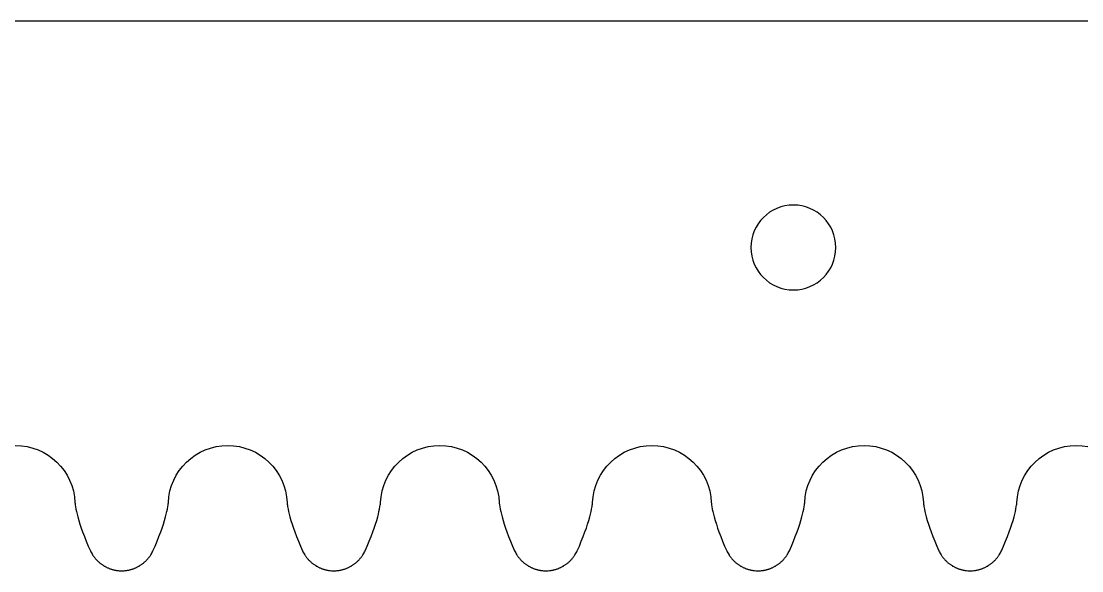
# Model space of a CAD drawing. Extents: x -1581 to -1270, y 120 to 168.
# Drawn here: x -1502.3 to -1464.8, y 149.02 to 168.45 of the extents above; entities that cross this region are included whole.
import ezdxf

# ---------------------------------------------------------------- set-up
doc = ezdxf.new("R2010")
doc.units = 0
doc.layers.add('V2_X8M8_BEARINGS', color=7, linetype='CONTINUOUS')

msp = doc.modelspace()

# ---------------------------------------------------------------- linework, layer by layer
at = {"layer": 'V2_X8M8_BEARINGS'}
for p, q in [((-1270.004, 168.445), (-1581.388, 168.445)), ((-1500.396, 151.427), (-1500.396, 151.412)), ((-1500.396, 151.412), (-1500.395, 151.403)), ((-1500.395, 151.403), (-1500.394, 151.398)), ((-1500.394, 151.398), (-1500.394, 151.39)), ((-1500.394, 151.39), (-1500.39, 151.366)), ((-1500.39, 151.366), (-1500.385, 151.331)), ((-1500.385, 151.331), (-1500.377, 151.285)), ((-1500.377, 151.285), (-1500.361, 151.199)), ((-1500.361, 151.199), (-1500.342, 151.11)), ((-1497.147, 151.11), (-1497.129, 151.199)), ((-1497.129, 151.199), (-1497.112, 151.285)), ((-1497.112, 151.285), (-1497.104, 151.331)), ((-1497.104, 151.331), (-1497.099, 151.366)), ((-1497.099, 151.366), (-1497.096, 151.39)), ((-1497.096, 151.39), (-1497.095, 151.398)), ((-1497.095, 151.398), (-1497.094, 151.403)), ((-1497.094, 151.412), (-1497.093, 151.427)), ((-1497.094, 151.403), (-1497.094, 151.412)), ((-1492.896, 151.427), (-1492.896, 151.412)), ((-1492.896, 151.412), (-1492.895, 151.403)), ((-1492.895, 151.403), (-1492.894, 151.398)), ((-1492.894, 151.398), (-1492.894, 151.39)), ((-1492.894, 151.39), (-1492.89, 151.366)), ((-1492.89, 151.366), (-1492.885, 151.331)), ((-1492.885, 151.331), (-1492.877, 151.285)), ((-1492.877, 151.285), (-1492.861, 151.199)), ((-1492.861, 151.199), (-1492.842, 151.11)), ((-1489.647, 151.11), (-1489.628, 151.199)), ((-1489.628, 151.199), (-1489.612, 151.285)), ((-1489.612, 151.285), (-1489.604, 151.331)), ((-1489.604, 151.331), (-1489.599, 151.366)), ((-1489.599, 151.366), (-1489.596, 151.39)), ((-1489.596, 151.39), (-1489.595, 151.398)), ((-1489.595, 151.398), (-1489.594, 151.403)), ((-1489.594, 151.412), (-1489.593, 151.427)), ((-1489.594, 151.403), (-1489.594, 151.412)), ((-1485.396, 151.427), (-1485.396, 151.412)), ((-1485.396, 151.412), (-1485.395, 151.403)), ((-1485.395, 151.403), (-1485.394, 151.398)), ((-1485.394, 151.398), (-1485.394, 151.39)), ((-1485.394, 151.39), (-1485.39, 151.366)), ((-1485.39, 151.366), (-1485.385, 151.331)), ((-1485.385, 151.331), (-1485.377, 151.285)), ((-1485.377, 151.285), (-1485.361, 151.199)), ((-1485.361, 151.199), (-1485.342, 151.11)), ((-1482.147, 151.11), (-1482.128, 151.199)), ((-1482.128, 151.199), (-1482.112, 151.285)), ((-1482.112, 151.285), (-1482.104, 151.331)), ((-1482.104, 151.331), (-1482.099, 151.366)), ((-1482.099, 151.366), (-1482.096, 151.39)), ((-1482.096, 151.39), (-1482.095, 151.398)), ((-1482.095, 151.398), (-1482.094, 151.403)), ((-1482.094, 151.412), (-1482.093, 151.427)), ((-1482.094, 151.403), (-1482.094, 151.412)), ((-1477.896, 151.427), (-1477.895, 151.412)), ((-1477.895, 151.412), (-1477.895, 151.403)), ((-1477.895, 151.403), (-1477.894, 151.398)), ((-1477.894, 151.398), (-1477.894, 151.39)), ((-1477.894, 151.39), (-1477.89, 151.366)), ((-1477.89, 151.366), (-1477.885, 151.331)), ((-1477.885, 151.331), (-1477.877, 151.285)), ((-1477.877, 151.285), (-1477.861, 151.199)), ((-1477.861, 151.199), (-1477.842, 151.11)), ((-1474.647, 151.11), (-1474.628, 151.199)), ((-1474.628, 151.199), (-1474.612, 151.285)), ((-1474.612, 151.285), (-1474.604, 151.331)), ((-1474.604, 151.331), (-1474.599, 151.366)), ((-1474.599, 151.366), (-1474.596, 151.39)), ((-1474.596, 151.39), (-1474.595, 151.398)), ((-1474.595, 151.398), (-1474.594, 151.403)), ((-1474.594, 151.412), (-1474.593, 151.427)), ((-1474.594, 151.403), (-1474.594, 151.412)), ((-1470.396, 151.427), (-1470.395, 151.412)), ((-1470.395, 151.412), (-1470.395, 151.403)), ((-1470.395, 151.403), (-1470.394, 151.398)), ((-1470.394, 151.398), (-1470.394, 151.39)), ((-1470.394, 151.39), (-1470.39, 151.366)), ((-1470.39, 151.366), (-1470.385, 151.331)), ((-1470.385, 151.331), (-1470.377, 151.285)), ((-1470.377, 151.285), (-1470.361, 151.199)), ((-1470.361, 151.199), (-1470.342, 151.11)), ((-1467.147, 151.11), (-1467.128, 151.199)), ((-1467.128, 151.199), (-1467.112, 151.285)), ((-1467.112, 151.285), (-1467.104, 151.331)), ((-1467.104, 151.331), (-1467.099, 151.366)), ((-1467.099, 151.366), (-1467.096, 151.39)), ((-1467.096, 151.39), (-1467.095, 151.398)), ((-1467.095, 151.398), (-1467.094, 151.403)), ((-1467.094, 151.412), (-1467.093, 151.427)), ((-1467.094, 151.403), (-1467.094, 151.412)), ((-1500.342, 151.11), (-1500.321, 151.02)), ((-1500.321, 151.02), (-1500.297, 150.928)), ((-1500.297, 150.928), (-1500.26, 150.797)), ((-1500.26, 150.797), (-1500.219, 150.663)), ((-1497.27, 150.663), (-1497.229, 150.797)), ((-1497.229, 150.797), (-1497.193, 150.928)), ((-1497.193, 150.928), (-1497.169, 151.02)), ((-1497.169, 151.02), (-1497.147, 151.11)), ((-1492.842, 151.11), (-1492.82, 151.02)), ((-1492.82, 151.02), (-1492.797, 150.928)), ((-1492.797, 150.928), (-1492.76, 150.797)), ((-1492.76, 150.797), (-1492.719, 150.663)), ((-1489.77, 150.663), (-1489.729, 150.797)), ((-1489.729, 150.797), (-1489.693, 150.928)), ((-1489.693, 150.928), (-1489.669, 151.02)), ((-1489.669, 151.02), (-1489.647, 151.11)), ((-1485.342, 151.11), (-1485.32, 151.02)), ((-1485.32, 151.02), (-1485.297, 150.928)), ((-1485.297, 150.928), (-1485.26, 150.797)), ((-1485.26, 150.797), (-1485.219, 150.663)), ((-1482.27, 150.663), (-1482.229, 150.797)), ((-1482.229, 150.797), (-1482.193, 150.928)), ((-1482.193, 150.928), (-1482.169, 151.02)), ((-1482.169, 151.02), (-1482.147, 151.11)), ((-1477.842, 151.11), (-1477.82, 151.02)), ((-1477.82, 151.02), (-1477.797, 150.928)), ((-1477.797, 150.928), (-1477.76, 150.797)), ((-1477.76, 150.797), (-1477.719, 150.663)), ((-1474.77, 150.663), (-1474.729, 150.797)), ((-1474.729, 150.797), (-1474.693, 150.928)), ((-1474.693, 150.928), (-1474.669, 151.02)), ((-1474.669, 151.02), (-1474.647, 151.11)), ((-1470.342, 151.11), (-1470.32, 151.02)), ((-1470.32, 151.02), (-1470.297, 150.928)), ((-1470.297, 150.928), (-1470.26, 150.797)), ((-1470.26, 150.797), (-1470.219, 150.663)), ((-1467.27, 150.663), (-1467.229, 150.797)), ((-1467.229, 150.797), (-1467.192, 150.928)), ((-1467.192, 150.928), (-1467.169, 151.02)), ((-1467.169, 151.02), (-1467.147, 151.11)), ((-1500.219, 150.663), (-1500.174, 150.527)), ((-1500.174, 150.527), (-1500.125, 150.389)), ((-1500.125, 150.389), (-1500.063, 150.223)), ((-1497.426, 150.223), (-1497.364, 150.389)), ((-1497.364, 150.389), (-1497.315, 150.527)), ((-1497.315, 150.527), (-1497.27, 150.663)), ((-1492.719, 150.663), (-1492.674, 150.527)), ((-1492.674, 150.527), (-1492.625, 150.389)), ((-1492.625, 150.389), (-1492.563, 150.223)), ((-1489.926, 150.223), (-1489.864, 150.389)), ((-1489.864, 150.389), (-1489.815, 150.527)), ((-1489.815, 150.527), (-1489.77, 150.663)), ((-1485.219, 150.663), (-1485.174, 150.527)), ((-1485.174, 150.527), (-1485.125, 150.389)), ((-1485.125, 150.389), (-1485.063, 150.223)), ((-1482.426, 150.223), (-1482.364, 150.389)), ((-1482.364, 150.389), (-1482.315, 150.527)), ((-1482.315, 150.527), (-1482.27, 150.663)), ((-1477.719, 150.663), (-1477.674, 150.527)), ((-1477.674, 150.527), (-1477.625, 150.389)), ((-1477.625, 150.389), (-1477.563, 150.223)), ((-1474.926, 150.223), (-1474.864, 150.389)), ((-1474.864, 150.389), (-1474.815, 150.527)), ((-1474.815, 150.527), (-1474.77, 150.663)), ((-1470.219, 150.663), (-1470.174, 150.527)), ((-1470.174, 150.527), (-1470.125, 150.389)), ((-1470.125, 150.389), (-1470.063, 150.223)), ((-1467.426, 150.223), (-1467.364, 150.389)), ((-1467.364, 150.389), (-1467.315, 150.527)), ((-1467.315, 150.527), (-1467.27, 150.663)), ((-1500.063, 150.223), (-1499.996, 150.058)), ((-1499.996, 150.058), (-1499.926, 149.892)), ((-1497.563, 149.892), (-1497.493, 150.058)), ((-1497.493, 150.058), (-1497.426, 150.223)), ((-1492.563, 150.223), (-1492.496, 150.058)), ((-1492.496, 150.058), (-1492.426, 149.892)), ((-1490.063, 149.892), (-1489.993, 150.058)), ((-1489.993, 150.058), (-1489.926, 150.223)), ((-1485.063, 150.223), (-1484.996, 150.058)), ((-1484.996, 150.058), (-1484.926, 149.892)), ((-1482.563, 149.892), (-1482.493, 150.058)), ((-1482.493, 150.058), (-1482.426, 150.223)), ((-1477.563, 150.223), (-1477.496, 150.058)), ((-1477.496, 150.058), (-1477.426, 149.892)), ((-1475.063, 149.892), (-1474.993, 150.058)), ((-1474.993, 150.058), (-1474.926, 150.223)), ((-1470.063, 150.223), (-1469.996, 150.058)), ((-1469.996, 150.058), (-1469.926, 149.892)), ((-1467.563, 149.892), (-1467.493, 150.058)), ((-1467.493, 150.058), (-1467.426, 150.223)), ((-1499.926, 149.892), (-1499.851, 149.725)), ((-1499.851, 149.725), (-1499.834, 149.688)), ((-1499.834, 149.688), (-1499.814, 149.651)), ((-1499.814, 149.651), (-1499.794, 149.615)), ((-1497.696, 149.615), (-1497.675, 149.651)), ((-1497.675, 149.651), (-1497.656, 149.688)), ((-1497.656, 149.688), (-1497.638, 149.725)), ((-1497.638, 149.725), (-1497.563, 149.892)), ((-1492.426, 149.892), (-1492.351, 149.725)), ((-1492.351, 149.725), (-1492.334, 149.688)), ((-1492.334, 149.688), (-1492.314, 149.651)), ((-1492.314, 149.651), (-1492.294, 149.615)), ((-1490.196, 149.615), (-1490.175, 149.651)), ((-1490.175, 149.651), (-1490.156, 149.688)), ((-1490.156, 149.688), (-1490.138, 149.725)), ((-1490.138, 149.725), (-1490.063, 149.892)), ((-1484.926, 149.892), (-1484.851, 149.725)), ((-1484.851, 149.725), (-1484.834, 149.688)), ((-1484.834, 149.688), (-1484.814, 149.651)), ((-1484.814, 149.651), (-1484.794, 149.615)), ((-1482.696, 149.615), (-1482.675, 149.651)), ((-1482.675, 149.651), (-1482.656, 149.688)), ((-1482.656, 149.688), (-1482.638, 149.725)), ((-1482.638, 149.725), (-1482.563, 149.892)), ((-1477.426, 149.892), (-1477.351, 149.725)), ((-1477.351, 149.725), (-1477.334, 149.688)), ((-1477.334, 149.688), (-1477.314, 149.651)), ((-1477.314, 149.651), (-1477.294, 149.615)), ((-1475.196, 149.615), (-1475.175, 149.651)), ((-1475.175, 149.651), (-1475.156, 149.688)), ((-1475.156, 149.688), (-1475.138, 149.725)), ((-1475.138, 149.725), (-1475.063, 149.892)), ((-1469.926, 149.892), (-1469.851, 149.725)), ((-1469.851, 149.725), (-1469.834, 149.688)), ((-1469.834, 149.688), (-1469.814, 149.651)), ((-1469.814, 149.651), (-1469.793, 149.615)), ((-1467.696, 149.615), (-1467.675, 149.651)), ((-1467.675, 149.651), (-1467.656, 149.688)), ((-1467.656, 149.688), (-1467.638, 149.725)), ((-1467.638, 149.725), (-1467.563, 149.892)), ((-1499.794, 149.615), (-1499.771, 149.579)), ((-1499.771, 149.579), (-1499.76, 149.561)), ((-1499.76, 149.561), (-1499.748, 149.543)), ((-1499.748, 149.543), (-1499.735, 149.525)), ((-1499.735, 149.525), (-1499.723, 149.508)), ((-1499.723, 149.508), (-1499.71, 149.491)), ((-1499.71, 149.491), (-1499.696, 149.474)), ((-1499.696, 149.474), (-1499.683, 149.457)), ((-1499.683, 149.457), (-1499.669, 149.44)), ((-1499.669, 149.44), (-1499.654, 149.424)), ((-1499.654, 149.424), (-1499.639, 149.408)), ((-1499.639, 149.408), (-1499.624, 149.392)), ((-1499.624, 149.392), (-1499.609, 149.376)), ((-1499.609, 149.376), (-1499.593, 149.36)), ((-1499.593, 149.36), (-1499.577, 149.345)), ((-1499.577, 149.345), (-1499.561, 149.33)), ((-1499.561, 149.33), (-1499.544, 149.315)), ((-1499.544, 149.315), (-1499.528, 149.301)), ((-1499.528, 149.301), (-1499.51, 149.287)), ((-1499.51, 149.287), (-1499.493, 149.273)), ((-1499.493, 149.273), (-1499.475, 149.259)), ((-1499.475, 149.259), (-1499.457, 149.246)), ((-1498.032, 149.246), (-1498.014, 149.259)), ((-1498.014, 149.259), (-1497.996, 149.273)), ((-1497.996, 149.273), (-1497.979, 149.287)), ((-1497.979, 149.287), (-1497.962, 149.301)), ((-1497.962, 149.301), (-1497.945, 149.315)), ((-1497.945, 149.315), (-1497.928, 149.33)), ((-1497.928, 149.33), (-1497.912, 149.345)), ((-1497.912, 149.345), (-1497.896, 149.36)), ((-1497.896, 149.36), (-1497.88, 149.376)), ((-1497.88, 149.376), (-1497.865, 149.392)), ((-1497.865, 149.392), (-1497.85, 149.408)), ((-1497.85, 149.408), (-1497.835, 149.424)), ((-1497.835, 149.424), (-1497.821, 149.44)), ((-1497.821, 149.44), (-1497.807, 149.457)), ((-1497.807, 149.457), (-1497.793, 149.474)), ((-1497.793, 149.474), (-1497.78, 149.491)), ((-1497.78, 149.491), (-1497.767, 149.508)), ((-1497.767, 149.508), (-1497.754, 149.525)), ((-1497.754, 149.525), (-1497.742, 149.543)), ((-1497.742, 149.543), (-1497.73, 149.561)), ((-1497.73, 149.561), (-1497.718, 149.579)), ((-1497.718, 149.579), (-1497.696, 149.615)), ((-1492.294, 149.615), (-1492.271, 149.579)), ((-1492.271, 149.579), (-1492.26, 149.561)), ((-1492.26, 149.561), (-1492.248, 149.543)), ((-1492.248, 149.543), (-1492.235, 149.525)), ((-1492.235, 149.525), (-1492.223, 149.508)), ((-1492.223, 149.508), (-1492.21, 149.491)), ((-1492.21, 149.491), (-1492.196, 149.474)), ((-1492.196, 149.474), (-1492.183, 149.457)), ((-1492.183, 149.457), (-1492.169, 149.44)), ((-1492.169, 149.44), (-1492.154, 149.424)), ((-1492.154, 149.424), (-1492.139, 149.408)), ((-1492.139, 149.408), (-1492.124, 149.392)), ((-1492.124, 149.392), (-1492.109, 149.376)), ((-1492.109, 149.376), (-1492.093, 149.36)), ((-1492.093, 149.36), (-1492.077, 149.345)), ((-1492.077, 149.345), (-1492.061, 149.33)), ((-1492.061, 149.33), (-1492.044, 149.315)), ((-1492.044, 149.315), (-1492.028, 149.301)), ((-1492.028, 149.301), (-1492.01, 149.287)), ((-1492.01, 149.287), (-1491.993, 149.273)), ((-1491.993, 149.273), (-1491.975, 149.259)), ((-1491.975, 149.259), (-1491.957, 149.246)), ((-1490.532, 149.246), (-1490.514, 149.259)), ((-1490.514, 149.259), (-1490.496, 149.273)), ((-1490.496, 149.273), (-1490.479, 149.287)), ((-1490.479, 149.287), (-1490.462, 149.301)), ((-1490.462, 149.301), (-1490.445, 149.315)), ((-1490.445, 149.315), (-1490.428, 149.33)), ((-1490.428, 149.33), (-1490.412, 149.345)), ((-1490.412, 149.345), (-1490.396, 149.36)), ((-1490.396, 149.36), (-1490.38, 149.376)), ((-1490.38, 149.376), (-1490.365, 149.392)), ((-1490.365, 149.392), (-1490.35, 149.408)), ((-1490.35, 149.408), (-1490.335, 149.424)), ((-1490.335, 149.424), (-1490.321, 149.44)), ((-1490.321, 149.44), (-1490.307, 149.457)), ((-1490.307, 149.457), (-1490.293, 149.474)), ((-1490.293, 149.474), (-1490.28, 149.491)), ((-1490.28, 149.491), (-1490.267, 149.508)), ((-1490.267, 149.508), (-1490.254, 149.525)), ((-1490.254, 149.525), (-1490.242, 149.543)), ((-1490.242, 149.543), (-1490.23, 149.561)), ((-1490.23, 149.561), (-1490.218, 149.579)), ((-1490.218, 149.579), (-1490.196, 149.615)), ((-1484.794, 149.615), (-1484.771, 149.579)), ((-1484.771, 149.579), (-1484.76, 149.561)), ((-1484.76, 149.561), (-1484.748, 149.543)), ((-1484.748, 149.543), (-1484.735, 149.525)), ((-1484.735, 149.525), (-1484.723, 149.508)), ((-1484.723, 149.508), (-1484.71, 149.491)), ((-1484.71, 149.491), (-1484.696, 149.474)), ((-1484.696, 149.474), (-1484.683, 149.457)), ((-1484.683, 149.457), (-1484.668, 149.44)), ((-1484.668, 149.44), (-1484.654, 149.424)), ((-1484.654, 149.424), (-1484.639, 149.408)), ((-1484.639, 149.408), (-1484.624, 149.392)), ((-1484.624, 149.392), (-1484.609, 149.376)), ((-1484.609, 149.376), (-1484.593, 149.36)), ((-1484.593, 149.36), (-1484.577, 149.345)), ((-1484.577, 149.345), (-1484.561, 149.33)), ((-1484.561, 149.33), (-1484.544, 149.315)), ((-1484.544, 149.315), (-1484.528, 149.301)), ((-1484.528, 149.301), (-1484.51, 149.287)), ((-1484.51, 149.287), (-1484.493, 149.273)), ((-1484.493, 149.273), (-1484.475, 149.259)), ((-1484.475, 149.259), (-1484.457, 149.246)), ((-1483.032, 149.246), (-1483.014, 149.259)), ((-1483.014, 149.259), (-1482.996, 149.273)), ((-1482.996, 149.273), (-1482.979, 149.287)), ((-1482.979, 149.287), (-1482.962, 149.301)), ((-1482.962, 149.301), (-1482.945, 149.315)), ((-1482.945, 149.315), (-1482.928, 149.33)), ((-1482.928, 149.33), (-1482.912, 149.345)), ((-1482.912, 149.345), (-1482.896, 149.36)), ((-1482.896, 149.36), (-1482.88, 149.376)), ((-1482.88, 149.376), (-1482.865, 149.392)), ((-1482.865, 149.392), (-1482.85, 149.408)), ((-1482.85, 149.408), (-1482.835, 149.424)), ((-1482.835, 149.424), (-1482.821, 149.44)), ((-1482.821, 149.44), (-1482.807, 149.457)), ((-1482.807, 149.457), (-1482.793, 149.474)), ((-1482.793, 149.474), (-1482.78, 149.491)), ((-1482.78, 149.491), (-1482.767, 149.508)), ((-1482.767, 149.508), (-1482.754, 149.525)), ((-1482.754, 149.525), (-1482.742, 149.543)), ((-1482.742, 149.543), (-1482.73, 149.561)), ((-1482.73, 149.561), (-1482.718, 149.579)), ((-1482.718, 149.579), (-1482.696, 149.615)), ((-1477.294, 149.615), (-1477.271, 149.579)), ((-1477.271, 149.579), (-1477.26, 149.561)), ((-1477.26, 149.561), (-1477.248, 149.543)), ((-1477.248, 149.543), (-1477.235, 149.525)), ((-1477.235, 149.525), (-1477.223, 149.508)), ((-1477.223, 149.508), (-1477.21, 149.491)), ((-1477.21, 149.491), (-1477.196, 149.474)), ((-1477.196, 149.474), (-1477.183, 149.457)), ((-1477.183, 149.457), (-1477.168, 149.44)), ((-1477.168, 149.44), (-1477.154, 149.424)), ((-1477.154, 149.424), (-1477.139, 149.408)), ((-1477.139, 149.408), (-1477.124, 149.392)), ((-1477.124, 149.392), (-1477.109, 149.376)), ((-1477.109, 149.376), (-1477.093, 149.36)), ((-1477.093, 149.36), (-1477.077, 149.345)), ((-1477.077, 149.345), (-1477.061, 149.33)), ((-1477.061, 149.33), (-1477.044, 149.315)), ((-1477.044, 149.315), (-1477.028, 149.301)), ((-1477.028, 149.301), (-1477.01, 149.287)), ((-1477.01, 149.287), (-1476.993, 149.273)), ((-1476.993, 149.273), (-1476.975, 149.259)), ((-1476.975, 149.259), (-1476.957, 149.246)), ((-1475.532, 149.246), (-1475.514, 149.259)), ((-1475.514, 149.259), (-1475.496, 149.273)), ((-1475.496, 149.273), (-1475.479, 149.287)), ((-1475.479, 149.287), (-1475.462, 149.301)), ((-1475.462, 149.301), (-1475.445, 149.315)), ((-1475.445, 149.315), (-1475.428, 149.33)), ((-1475.428, 149.33), (-1475.412, 149.345)), ((-1475.412, 149.345), (-1475.396, 149.36)), ((-1475.396, 149.36), (-1475.38, 149.376)), ((-1475.38, 149.376), (-1475.365, 149.392)), ((-1475.365, 149.392), (-1475.35, 149.408)), ((-1475.35, 149.408), (-1475.335, 149.424)), ((-1475.335, 149.424), (-1475.321, 149.44)), ((-1475.321, 149.44), (-1475.307, 149.457)), ((-1475.307, 149.457), (-1475.293, 149.474)), ((-1475.293, 149.474), (-1475.28, 149.491)), ((-1475.28, 149.491), (-1475.267, 149.508)), ((-1475.267, 149.508), (-1475.254, 149.525)), ((-1475.254, 149.525), (-1475.242, 149.543)), ((-1475.242, 149.543), (-1475.23, 149.561)), ((-1475.23, 149.561), (-1475.218, 149.579)), ((-1475.218, 149.579), (-1475.196, 149.615)), ((-1469.793, 149.615), (-1469.771, 149.579)), ((-1469.771, 149.579), (-1469.76, 149.561)), ((-1469.76, 149.561), (-1469.748, 149.543)), ((-1469.748, 149.543), (-1469.735, 149.525)), ((-1469.735, 149.525), (-1469.723, 149.508)), ((-1469.723, 149.508), (-1469.71, 149.491)), ((-1469.71, 149.491), (-1469.696, 149.474)), ((-1469.696, 149.474), (-1469.683, 149.457)), ((-1469.683, 149.457), (-1469.668, 149.44)), ((-1469.668, 149.44), (-1469.654, 149.424)), ((-1469.654, 149.424), (-1469.639, 149.408)), ((-1469.639, 149.408), (-1469.624, 149.392)), ((-1469.624, 149.392), (-1469.609, 149.376)), ((-1469.609, 149.376), (-1469.593, 149.36)), ((-1469.593, 149.36), (-1469.577, 149.345)), ((-1469.577, 149.345), (-1469.561, 149.33)), ((-1469.561, 149.33), (-1469.544, 149.315)), ((-1469.544, 149.315), (-1469.528, 149.301)), ((-1469.528, 149.301), (-1469.51, 149.287)), ((-1469.51, 149.287), (-1469.493, 149.273)), ((-1469.493, 149.273), (-1469.475, 149.259)), ((-1469.475, 149.259), (-1469.457, 149.246)), ((-1468.032, 149.246), (-1468.014, 149.259)), ((-1468.014, 149.259), (-1467.996, 149.273)), ((-1467.996, 149.273), (-1467.979, 149.287)), ((-1467.979, 149.287), (-1467.962, 149.301)), ((-1467.962, 149.301), (-1467.945, 149.315)), ((-1467.945, 149.315), (-1467.928, 149.33)), ((-1467.928, 149.33), (-1467.912, 149.345)), ((-1467.912, 149.345), (-1467.896, 149.36)), ((-1467.896, 149.36), (-1467.88, 149.376)), ((-1467.88, 149.376), (-1467.865, 149.392)), ((-1467.865, 149.392), (-1467.85, 149.408)), ((-1467.85, 149.408), (-1467.835, 149.424)), ((-1467.835, 149.424), (-1467.821, 149.44)), ((-1467.821, 149.44), (-1467.807, 149.457)), ((-1467.807, 149.457), (-1467.793, 149.474)), ((-1467.793, 149.474), (-1467.78, 149.491)), ((-1467.78, 149.491), (-1467.767, 149.508)), ((-1467.767, 149.508), (-1467.754, 149.525)), ((-1467.754, 149.525), (-1467.742, 149.543)), ((-1467.742, 149.543), (-1467.73, 149.561)), ((-1467.73, 149.561), (-1467.718, 149.579)), ((-1467.718, 149.579), (-1467.696, 149.615)), ((-1499.457, 149.246), (-1499.439, 149.233)), ((-1499.439, 149.233), (-1499.421, 149.221)), ((-1499.421, 149.221), (-1499.402, 149.209)), ((-1499.402, 149.209), (-1499.383, 149.197)), ((-1499.383, 149.197), (-1499.364, 149.185)), ((-1499.364, 149.185), (-1499.345, 149.174)), ((-1499.345, 149.174), (-1499.325, 149.163)), ((-1499.325, 149.163), (-1499.306, 149.153)), ((-1499.306, 149.153), (-1499.286, 149.143)), ((-1499.286, 149.143), (-1499.266, 149.133)), ((-1499.266, 149.133), (-1499.246, 149.124)), ((-1499.246, 149.124), (-1499.225, 149.115)), ((-1499.225, 149.115), (-1499.205, 149.106)), ((-1499.205, 149.106), (-1499.184, 149.098)), ((-1499.184, 149.098), (-1499.164, 149.09)), ((-1499.164, 149.09), (-1499.143, 149.083)), ((-1499.143, 149.083), (-1499.122, 149.076)), ((-1499.122, 149.076), (-1499.101, 149.069)), ((-1499.101, 149.069), (-1499.08, 149.063)), ((-1499.08, 149.063), (-1499.059, 149.057)), ((-1499.059, 149.057), (-1499.038, 149.052)), ((-1499.038, 149.052), (-1499.017, 149.047)), ((-1499.017, 149.047), (-1498.996, 149.042)), ((-1498.996, 149.042), (-1498.975, 149.038)), ((-1498.975, 149.038), (-1498.954, 149.034)), ((-1498.954, 149.034), (-1498.933, 149.031)), ((-1498.933, 149.031), (-1498.912, 149.027)), ((-1498.912, 149.027), (-1498.869, 149.022)), ((-1498.869, 149.022), (-1498.828, 149.019)), ((-1498.828, 149.019), (-1498.786, 149.017)), ((-1498.786, 149.017), (-1498.745, 149.016)), ((-1498.745, 149.016), (-1498.703, 149.017)), ((-1498.703, 149.017), (-1498.662, 149.019)), ((-1498.662, 149.019), (-1498.62, 149.022)), ((-1498.62, 149.022), (-1498.578, 149.027)), ((-1498.578, 149.027), (-1498.557, 149.031)), ((-1498.557, 149.031), (-1498.536, 149.034)), ((-1498.536, 149.034), (-1498.514, 149.038)), ((-1498.514, 149.038), (-1498.493, 149.042)), ((-1498.493, 149.042), (-1498.472, 149.047)), ((-1498.472, 149.047), (-1498.451, 149.052)), ((-1498.451, 149.052), (-1498.43, 149.057)), ((-1498.43, 149.057), (-1498.409, 149.063)), ((-1498.409, 149.063), (-1498.388, 149.069)), ((-1498.388, 149.069), (-1498.367, 149.076)), ((-1498.367, 149.076), (-1498.346, 149.083)), ((-1498.346, 149.083), (-1498.326, 149.09)), ((-1498.326, 149.09), (-1498.305, 149.098)), ((-1498.305, 149.098), (-1498.284, 149.106)), ((-1498.284, 149.106), (-1498.264, 149.115)), ((-1498.264, 149.115), (-1498.244, 149.124)), ((-1498.244, 149.124), (-1498.224, 149.133)), ((-1498.224, 149.133), (-1498.204, 149.143)), ((-1498.204, 149.143), (-1498.184, 149.153)), ((-1498.184, 149.153), (-1498.164, 149.163)), ((-1498.164, 149.163), (-1498.145, 149.174)), ((-1498.145, 149.174), (-1498.125, 149.185)), ((-1498.125, 149.185), (-1498.106, 149.197)), ((-1498.106, 149.197), (-1498.087, 149.209)), ((-1498.087, 149.209), (-1498.069, 149.221)), ((-1498.069, 149.221), (-1498.05, 149.233)), ((-1498.05, 149.233), (-1498.032, 149.246)), ((-1491.957, 149.246), (-1491.939, 149.233)), ((-1491.939, 149.233), (-1491.921, 149.221)), ((-1491.921, 149.221), (-1491.902, 149.209)), ((-1491.902, 149.209), (-1491.883, 149.197)), ((-1491.883, 149.197), (-1491.864, 149.185)), ((-1491.864, 149.185), (-1491.845, 149.174)), ((-1491.845, 149.174), (-1491.825, 149.163)), ((-1491.825, 149.163), (-1491.806, 149.153)), ((-1491.806, 149.153), (-1491.786, 149.143)), ((-1491.786, 149.143), (-1491.766, 149.133)), ((-1491.766, 149.133), (-1491.746, 149.124)), ((-1491.746, 149.124), (-1491.725, 149.115)), ((-1491.725, 149.115), (-1491.705, 149.106)), ((-1491.705, 149.106), (-1491.684, 149.098)), ((-1491.684, 149.098), (-1491.664, 149.09)), ((-1491.664, 149.09), (-1491.643, 149.083)), ((-1491.643, 149.083), (-1491.622, 149.076)), ((-1491.622, 149.076), (-1491.601, 149.069)), ((-1491.601, 149.069), (-1491.58, 149.063)), ((-1491.58, 149.063), (-1491.559, 149.057)), ((-1491.559, 149.057), (-1491.538, 149.052)), ((-1491.538, 149.052), (-1491.517, 149.047)), ((-1491.517, 149.047), (-1491.496, 149.042)), ((-1491.496, 149.042), (-1491.475, 149.038)), ((-1491.475, 149.038), (-1491.454, 149.034)), ((-1491.454, 149.034), (-1491.433, 149.031)), ((-1491.433, 149.031), (-1491.411, 149.027)), ((-1491.411, 149.027), (-1491.369, 149.022)), ((-1491.369, 149.022), (-1491.328, 149.019)), ((-1491.328, 149.019), (-1491.286, 149.017)), ((-1491.286, 149.017), (-1491.245, 149.016)), ((-1491.245, 149.016), (-1491.203, 149.017)), ((-1491.203, 149.017), (-1491.162, 149.019)), ((-1491.162, 149.019), (-1491.12, 149.022)), ((-1491.12, 149.022), (-1491.078, 149.027)), ((-1491.078, 149.027), (-1491.057, 149.031)), ((-1491.057, 149.031), (-1491.036, 149.034)), ((-1491.036, 149.034), (-1491.014, 149.038)), ((-1491.014, 149.038), (-1490.993, 149.042)), ((-1490.993, 149.042), (-1490.972, 149.047)), ((-1490.972, 149.047), (-1490.951, 149.052)), ((-1490.951, 149.052), (-1490.93, 149.057)), ((-1490.93, 149.057), (-1490.909, 149.063)), ((-1490.909, 149.063), (-1490.888, 149.069)), ((-1490.888, 149.069), (-1490.867, 149.076)), ((-1490.867, 149.076), (-1490.846, 149.083)), ((-1490.846, 149.083), (-1490.826, 149.09)), ((-1490.826, 149.09), (-1490.805, 149.098)), ((-1490.805, 149.098), (-1490.784, 149.106)), ((-1490.784, 149.106), (-1490.764, 149.115)), ((-1490.764, 149.115), (-1490.744, 149.124)), ((-1490.744, 149.124), (-1490.724, 149.133)), ((-1490.724, 149.133), (-1490.704, 149.143)), ((-1490.704, 149.143), (-1490.684, 149.153)), ((-1490.684, 149.153), (-1490.664, 149.163)), ((-1490.664, 149.163), (-1490.645, 149.174)), ((-1490.645, 149.174), (-1490.625, 149.185)), ((-1490.625, 149.185), (-1490.606, 149.197)), ((-1490.606, 149.197), (-1490.587, 149.209)), ((-1490.587, 149.209), (-1490.569, 149.221)), ((-1490.569, 149.221), (-1490.55, 149.233)), ((-1490.55, 149.233), (-1490.532, 149.246)), ((-1484.457, 149.246), (-1484.439, 149.233)), ((-1484.439, 149.233), (-1484.421, 149.221)), ((-1484.421, 149.221), (-1484.402, 149.209)), ((-1484.402, 149.209), (-1484.383, 149.197)), ((-1484.383, 149.197), (-1484.364, 149.185)), ((-1484.364, 149.185), (-1484.345, 149.174)), ((-1484.345, 149.174), (-1484.325, 149.163)), ((-1484.325, 149.163), (-1484.306, 149.153)), ((-1484.306, 149.153), (-1484.286, 149.143)), ((-1484.286, 149.143), (-1484.266, 149.133)), ((-1484.266, 149.133), (-1484.246, 149.124)), ((-1484.246, 149.124), (-1484.225, 149.115)), ((-1484.225, 149.115), (-1484.205, 149.106)), ((-1484.205, 149.106), (-1484.184, 149.098)), ((-1484.184, 149.098), (-1484.164, 149.09)), ((-1484.164, 149.09), (-1484.143, 149.083)), ((-1484.143, 149.083), (-1484.122, 149.076)), ((-1484.122, 149.076), (-1484.101, 149.069)), ((-1484.101, 149.069), (-1484.08, 149.063)), ((-1484.08, 149.063), (-1484.059, 149.057)), ((-1484.059, 149.057), (-1484.038, 149.052)), ((-1484.038, 149.052), (-1484.017, 149.047)), ((-1484.017, 149.047), (-1483.996, 149.042)), ((-1483.996, 149.042), (-1483.975, 149.038)), ((-1483.975, 149.038), (-1483.954, 149.034)), ((-1483.954, 149.034), (-1483.933, 149.031)), ((-1483.933, 149.031), (-1483.911, 149.027)), ((-1483.911, 149.027), (-1483.869, 149.022)), ((-1483.869, 149.022), (-1483.828, 149.019)), ((-1483.828, 149.019), (-1483.786, 149.017)), ((-1483.786, 149.017), (-1483.745, 149.016)), ((-1483.745, 149.016), (-1483.703, 149.017)), ((-1483.703, 149.017), (-1483.662, 149.019)), ((-1483.662, 149.019), (-1483.62, 149.022)), ((-1483.62, 149.022), (-1483.578, 149.027)), ((-1483.578, 149.027), (-1483.557, 149.031)), ((-1483.557, 149.031), (-1483.536, 149.034)), ((-1483.536, 149.034), (-1483.514, 149.038)), ((-1483.514, 149.038), (-1483.493, 149.042)), ((-1483.493, 149.042), (-1483.472, 149.047)), ((-1483.472, 149.047), (-1483.451, 149.052)), ((-1483.451, 149.052), (-1483.43, 149.057)), ((-1483.43, 149.057), (-1483.409, 149.063)), ((-1483.409, 149.063), (-1483.388, 149.069)), ((-1483.388, 149.069), (-1483.367, 149.076)), ((-1483.367, 149.076), (-1483.346, 149.083)), ((-1483.346, 149.083), (-1483.326, 149.09)), ((-1483.326, 149.09), (-1483.305, 149.098)), ((-1483.305, 149.098), (-1483.284, 149.106)), ((-1483.284, 149.106), (-1483.264, 149.115)), ((-1483.264, 149.115), (-1483.244, 149.124)), ((-1483.244, 149.124), (-1483.224, 149.133)), ((-1483.224, 149.133), (-1483.204, 149.143)), ((-1483.204, 149.143), (-1483.184, 149.153)), ((-1483.184, 149.153), (-1483.164, 149.163)), ((-1483.164, 149.163), (-1483.145, 149.174)), ((-1483.145, 149.174), (-1483.125, 149.185)), ((-1483.125, 149.185), (-1483.106, 149.197)), ((-1483.106, 149.197), (-1483.087, 149.209)), ((-1483.087, 149.209), (-1483.069, 149.221)), ((-1483.069, 149.221), (-1483.05, 149.233)), ((-1483.05, 149.233), (-1483.032, 149.246)), ((-1476.957, 149.246), (-1476.939, 149.233)), ((-1476.939, 149.233), (-1476.921, 149.221)), ((-1476.921, 149.221), (-1476.902, 149.209)), ((-1476.902, 149.209), (-1476.883, 149.197)), ((-1476.883, 149.197), (-1476.864, 149.185)), ((-1476.864, 149.185), (-1476.845, 149.174)), ((-1476.845, 149.174), (-1476.825, 149.163)), ((-1476.825, 149.163), (-1476.806, 149.153)), ((-1476.806, 149.153), (-1476.786, 149.143)), ((-1476.786, 149.143), (-1476.766, 149.133)), ((-1476.766, 149.133), (-1476.746, 149.124)), ((-1476.746, 149.124), (-1476.725, 149.115)), ((-1476.725, 149.115), (-1476.705, 149.106)), ((-1476.705, 149.106), (-1476.684, 149.098)), ((-1476.684, 149.098), (-1476.664, 149.09)), ((-1476.664, 149.09), (-1476.643, 149.083)), ((-1476.643, 149.083), (-1476.622, 149.076)), ((-1476.622, 149.076), (-1476.601, 149.069)), ((-1476.601, 149.069), (-1476.58, 149.063)), ((-1476.58, 149.063), (-1476.559, 149.057)), ((-1476.559, 149.057), (-1476.538, 149.052)), ((-1476.538, 149.052), (-1476.517, 149.047)), ((-1476.517, 149.047), (-1476.496, 149.042)), ((-1476.496, 149.042), (-1476.475, 149.038)), ((-1476.475, 149.038), (-1476.454, 149.034)), ((-1476.454, 149.034), (-1476.433, 149.031)), ((-1476.433, 149.031), (-1476.411, 149.027)), ((-1476.411, 149.027), (-1476.369, 149.022)), ((-1476.369, 149.022), (-1476.328, 149.019)), ((-1476.328, 149.019), (-1476.286, 149.017)), ((-1476.286, 149.017), (-1476.245, 149.016)), ((-1476.245, 149.016), (-1476.203, 149.017)), ((-1476.203, 149.017), (-1476.162, 149.019)), ((-1476.162, 149.019), (-1476.12, 149.022)), ((-1476.12, 149.022), (-1476.078, 149.027)), ((-1476.078, 149.027), (-1476.057, 149.031)), ((-1476.057, 149.031), (-1476.036, 149.034)), ((-1476.036, 149.034), (-1476.014, 149.038)), ((-1476.014, 149.038), (-1475.993, 149.042)), ((-1475.993, 149.042), (-1475.972, 149.047)), ((-1475.972, 149.047), (-1475.951, 149.052)), ((-1475.951, 149.052), (-1475.93, 149.057)), ((-1475.93, 149.057), (-1475.909, 149.063)), ((-1475.909, 149.063), (-1475.888, 149.069)), ((-1475.888, 149.069), (-1475.867, 149.076)), ((-1475.867, 149.076), (-1475.846, 149.083)), ((-1475.846, 149.083), (-1475.826, 149.09)), ((-1475.826, 149.09), (-1475.805, 149.098)), ((-1475.805, 149.098), (-1475.784, 149.106)), ((-1475.784, 149.106), (-1475.764, 149.115)), ((-1475.764, 149.115), (-1475.744, 149.124)), ((-1475.744, 149.124), (-1475.724, 149.133)), ((-1475.724, 149.133), (-1475.704, 149.143)), ((-1475.704, 149.143), (-1475.684, 149.153)), ((-1475.684, 149.153), (-1475.664, 149.163)), ((-1475.664, 149.163), (-1475.645, 149.174)), ((-1475.645, 149.174), (-1475.625, 149.185)), ((-1475.625, 149.185), (-1475.606, 149.197)), ((-1475.606, 149.197), (-1475.587, 149.209)), ((-1475.587, 149.209), (-1475.569, 149.221)), ((-1475.569, 149.221), (-1475.55, 149.233)), ((-1475.55, 149.233), (-1475.532, 149.246)), ((-1469.457, 149.246), (-1469.439, 149.233)), ((-1469.439, 149.233), (-1469.421, 149.221)), ((-1469.421, 149.221), (-1469.402, 149.209)), ((-1469.402, 149.209), (-1469.383, 149.197)), ((-1469.383, 149.197), (-1469.364, 149.185)), ((-1469.364, 149.185), (-1469.345, 149.174)), ((-1469.345, 149.174), (-1469.325, 149.163)), ((-1469.325, 149.163), (-1469.306, 149.153)), ((-1469.306, 149.153), (-1469.286, 149.143)), ((-1469.286, 149.143), (-1469.266, 149.133)), ((-1469.266, 149.133), (-1469.246, 149.124)), ((-1469.246, 149.124), (-1469.225, 149.115)), ((-1469.225, 149.115), (-1469.205, 149.106)), ((-1469.205, 149.106), (-1469.184, 149.098)), ((-1469.184, 149.098), (-1469.164, 149.09)), ((-1469.164, 149.09), (-1469.143, 149.083)), ((-1469.143, 149.083), (-1469.122, 149.076)), ((-1469.122, 149.076), (-1469.101, 149.069)), ((-1469.101, 149.069), (-1469.08, 149.063)), ((-1469.08, 149.063), (-1469.059, 149.057)), ((-1469.059, 149.057), (-1469.038, 149.052)), ((-1469.038, 149.052), (-1469.017, 149.047)), ((-1469.017, 149.047), (-1468.996, 149.042)), ((-1468.996, 149.042), (-1468.975, 149.038)), ((-1468.975, 149.038), (-1468.954, 149.034)), ((-1468.954, 149.034), (-1468.933, 149.031)), ((-1468.933, 149.031), (-1468.911, 149.027)), ((-1468.911, 149.027), (-1468.869, 149.022)), ((-1468.869, 149.022), (-1468.828, 149.019)), ((-1468.828, 149.019), (-1468.786, 149.017)), ((-1468.786, 149.017), (-1468.745, 149.016)), ((-1468.745, 149.016), (-1468.703, 149.017)), ((-1468.703, 149.017), (-1468.662, 149.019)), ((-1468.662, 149.019), (-1468.62, 149.022)), ((-1468.62, 149.022), (-1468.578, 149.027)), ((-1468.578, 149.027), (-1468.557, 149.031)), ((-1468.557, 149.031), (-1468.536, 149.034)), ((-1468.536, 149.034), (-1468.514, 149.038)), ((-1468.514, 149.038), (-1468.493, 149.042)), ((-1468.493, 149.042), (-1468.472, 149.047)), ((-1468.472, 149.047), (-1468.451, 149.052)), ((-1468.451, 149.052), (-1468.43, 149.057)), ((-1468.43, 149.057), (-1468.409, 149.063)), ((-1468.409, 149.063), (-1468.388, 149.069)), ((-1468.388, 149.069), (-1468.367, 149.076)), ((-1468.367, 149.076), (-1468.346, 149.083)), ((-1468.346, 149.083), (-1468.326, 149.09)), ((-1468.326, 149.09), (-1468.305, 149.098)), ((-1468.305, 149.098), (-1468.284, 149.106)), ((-1468.284, 149.106), (-1468.264, 149.115)), ((-1468.264, 149.115), (-1468.244, 149.124)), ((-1468.244, 149.124), (-1468.224, 149.133)), ((-1468.224, 149.133), (-1468.204, 149.143)), ((-1468.204, 149.143), (-1468.184, 149.153)), ((-1468.184, 149.153), (-1468.164, 149.163)), ((-1468.164, 149.163), (-1468.145, 149.174)), ((-1468.145, 149.174), (-1468.125, 149.185)), ((-1468.125, 149.185), (-1468.106, 149.197)), ((-1468.106, 149.197), (-1468.087, 149.209)), ((-1468.087, 149.209), (-1468.069, 149.221)), ((-1468.069, 149.221), (-1468.05, 149.233)), ((-1468.05, 149.233), (-1468.032, 149.246))]:
    msp.add_line(p, q, dxfattribs=at)
at = {"layer": 'V2_X8M8_BEARINGS', "extrusion": (0, 0, -1)}
msp.add_circle((1474.995, 160.445), 1.5, dxfattribs=at)
for centre in [(1502.495, 151.345), (1494.995, 151.345), (1487.495, 151.345), (1479.995, 151.345), (1472.495, 151.345), (1464.995, 151.345)]:
    msp.add_arc(centre, 2.1, 2.2217, 177.7783, dxfattribs=at)

doc.saveas('drawing.dxf')
